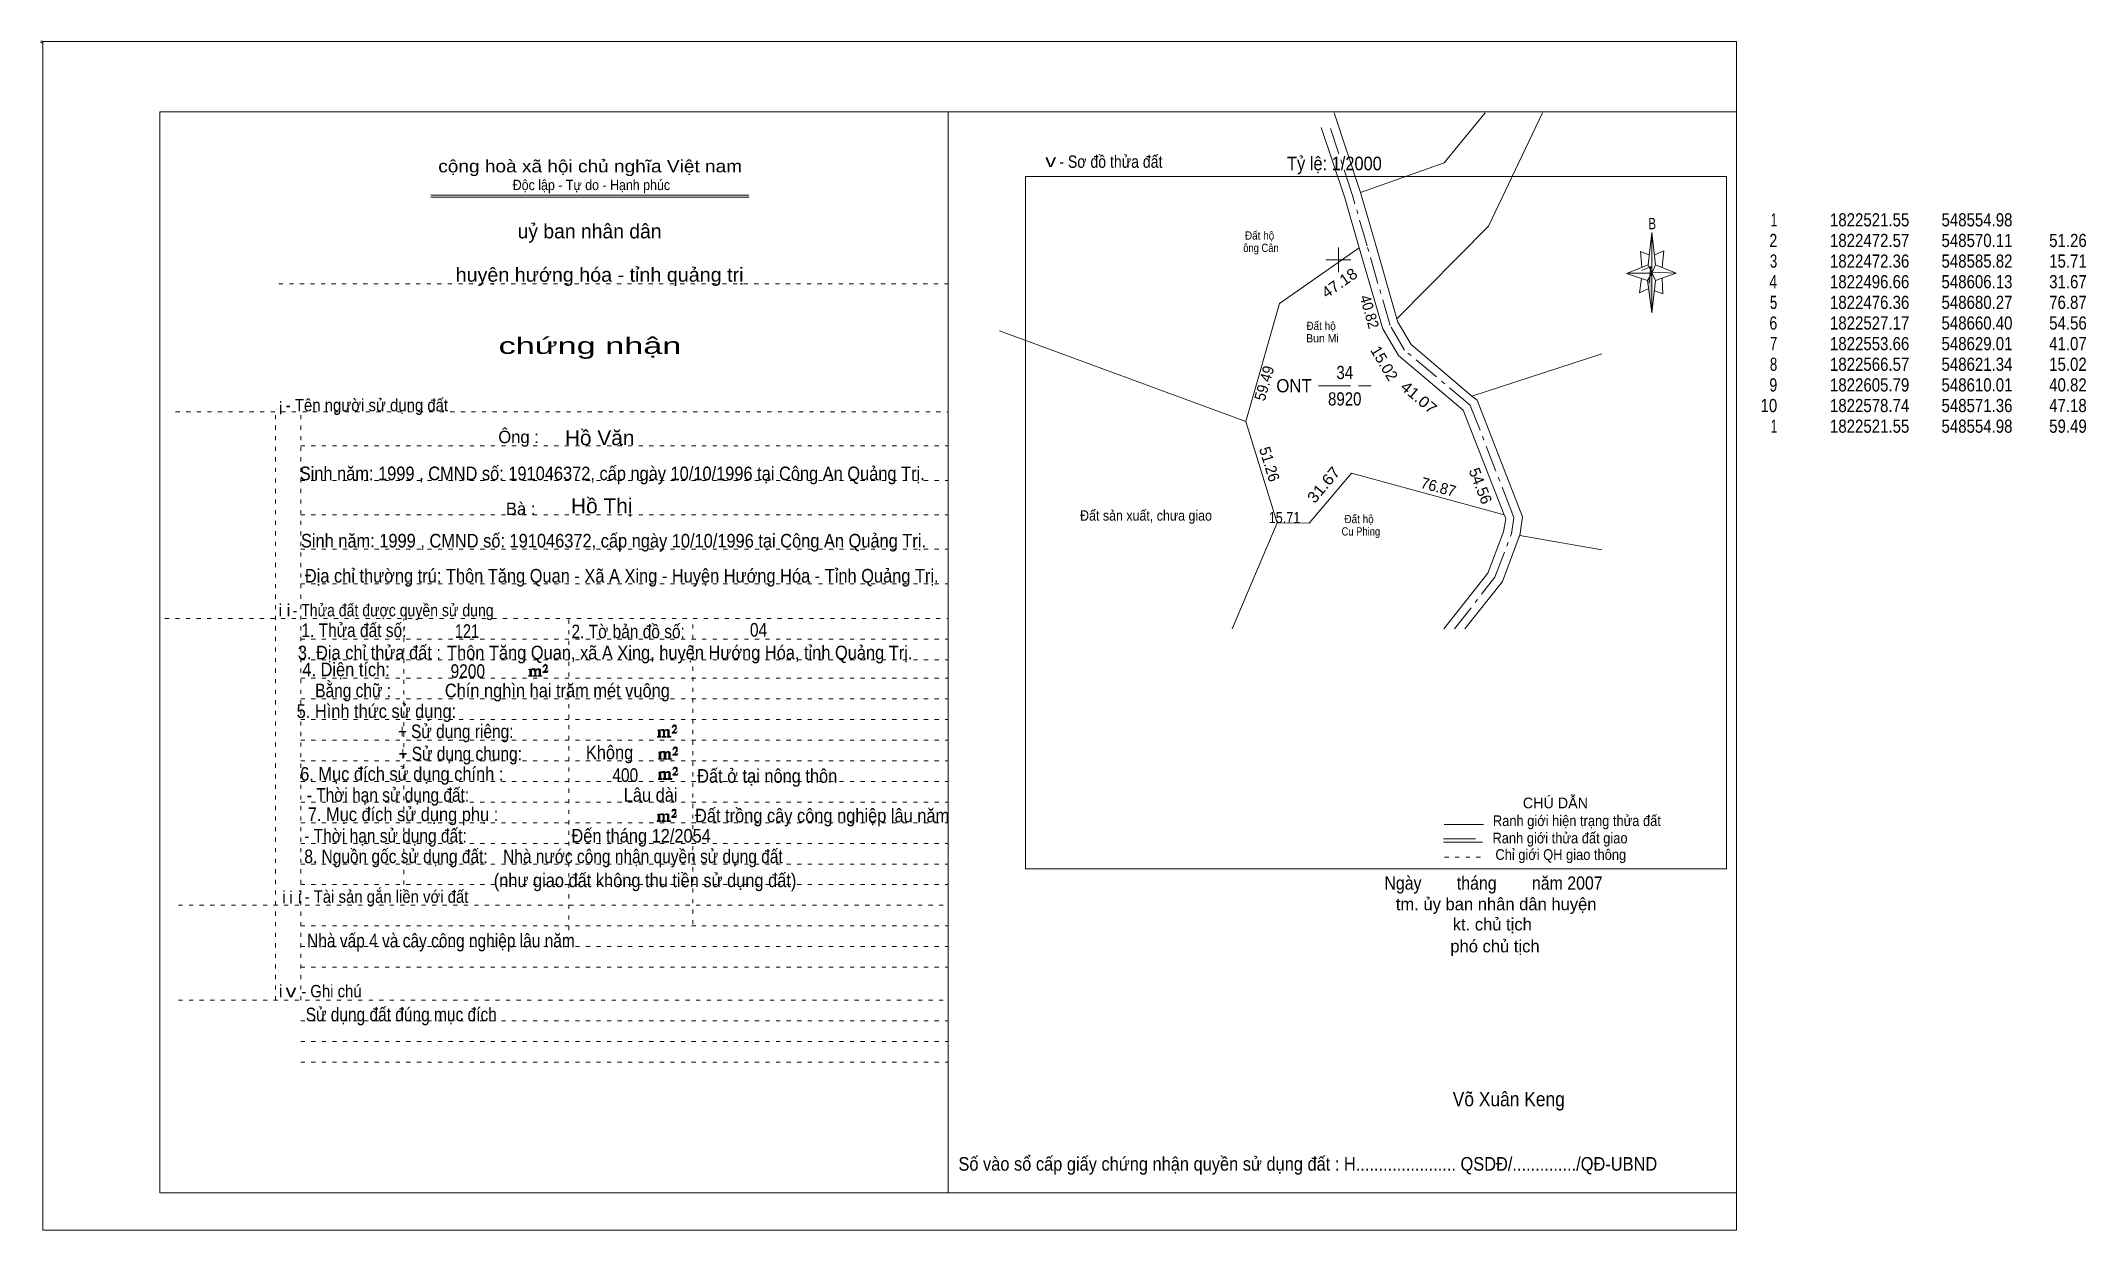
# Model space of a CAD drawing. Header units: centimetres. Extents: x -1.6 to 48, y -3.3 to 25.5.
import ezdxf
from ezdxf.enums import TextEntityAlignment as Align

# ---------------------------------------------------------------- set-up
doc = ezdxf.new("R2010")
doc.units = ezdxf.units.CM
doc.header["$LTSCALE"] = 0.13
for name, pattern in [('DOT_DASHED', [7.7, 5, -1.2, 0.3, -1.2]), ('DOTTED', [1.5, 0.3, -1.2]), ('LONG_DASHED', [7.5, 6, -1.5])]:
    doc.linetypes.add(name, pattern=pattern)
for name, color, linetype, lineweight in [('1', 7, 'DOTTED', 13), ('22', 7, 'Continuous', 13), ('33', 7, 'LONG_DASHED', 13), ('4', 7, 'Continuous', 13), ('5', 7, 'Continuous', 13), ('50', 7, 'Continuous', 13), ('53', 7, 'Continuous', 13)]:
    doc.layers.add(name, color=color, linetype=linetype, lineweight=lineweight)
for name, color, linetype in [('10', 7, 'Continuous'), ('23', 7, 'Continuous'), ('30', 7, 'Continuous')]:
    doc.layers.add(name, color=color, linetype=linetype)

msp = doc.modelspace()

# ---------------------------------------------------------------- hatches: boundary and pattern name
at = {"layer": '5'}
msp.add_hatch(color=256, dxfattribs=at).paths.add_polyline_path([(37.46, 19.87), (37.46, 18.91), (37.36, 19.69)])
at = {"layer": '50'}
for points in [[(10.27, 10.13), (10.27, 10.12), (10.27, 10.11), (10.25, 10.11), (10.24, 10.11), (10.24, 10.1), (10.33, 10.1), (10.33, 10.11), (10.32, 10.11), (10.31, 10.11), (10.31, 10.12), (10.31, 10.13), (10.31, 10.24), (10.31, 10.25), (10.32, 10.26), (10.34, 10.26), (10.35, 10.26), (10.36, 10.26), (10.37, 10.25), (10.39, 10.22), (10.39, 10.13), (10.37, 10.12), (10.37, 10.11), (10.36, 10.11), (10.35, 10.11), (10.35, 10.1), (10.44, 10.1), (10.44, 10.11), (10.43, 10.11), (10.42, 10.11), (10.42, 10.12), (10.42, 10.13), (10.42, 10.24), (10.44, 10.26), (10.45, 10.26), (10.46, 10.26), (10.49, 10.26), (10.49, 10.25), (10.5, 10.24), (10.5, 10.22), (10.5, 10.13), (10.5, 10.12), (10.49, 10.11), (10.49, 10.11), (10.47, 10.11), (10.47, 10.1), (10.56, 10.1), (10.56, 10.11), (10.55, 10.11), (10.54, 10.11), (10.53, 10.12), (10.53, 10.13), (10.53, 10.2), (10.53, 10.25), (10.53, 10.26), (10.52, 10.27), (10.5, 10.28), (10.47, 10.28), (10.46, 10.28), (10.44, 10.27), (10.41, 10.25), (10.41, 10.26), (10.4, 10.28), (10.39, 10.28), (10.37, 10.28), (10.35, 10.28), (10.34, 10.28), (10.32, 10.26), (10.31, 10.26), (10.31, 10.25), (10.31, 10.25), (10.31, 10.26), (10.31, 10.28), (10.24, 10.26), (10.24, 10.26), (10.25, 10.26), (10.27, 10.25), (10.27, 10.24), (10.27, 10.23)], [(10.69, 10.19), (10.72, 10.24), (10.72, 10.24), (10.71, 10.22), (10.69, 10.22), (10.68, 10.22), (10.63, 10.22), (10.66, 10.26), (10.67, 10.27), (10.69, 10.28), (10.69, 10.3), (10.69, 10.32), (10.69, 10.34), (10.69, 10.35), (10.69, 10.37), (10.68, 10.38), (10.67, 10.38), (10.66, 10.39), (10.65, 10.39), (10.63, 10.38), (10.63, 10.38), (10.62, 10.37), (10.61, 10.35), (10.59, 10.33), (10.61, 10.33), (10.61, 10.35), (10.62, 10.35), (10.63, 10.36), (10.65, 10.36), (10.66, 10.36), (10.67, 10.35), (10.68, 10.35), (10.68, 10.32), (10.68, 10.3), (10.66, 10.28), (10.66, 10.26), (10.65, 10.25), (10.59, 10.2), (10.59, 10.19)], [(13.39, 8.66), (13.39, 8.65), (13.39, 8.64), (13.38, 8.64), (13.37, 8.64), (13.37, 8.62), (13.45, 8.62), (13.45, 8.64), (13.44, 8.64), (13.43, 8.64), (13.43, 8.65), (13.43, 8.66), (13.43, 8.77), (13.43, 8.78), (13.44, 8.79), (13.47, 8.79), (13.48, 8.79), (13.49, 8.79), (13.5, 8.78), (13.51, 8.74), (13.51, 8.66), (13.5, 8.65), (13.5, 8.64), (13.49, 8.64), (13.48, 8.64), (13.48, 8.62), (13.57, 8.62), (13.57, 8.64), (13.55, 8.64), (13.54, 8.64), (13.54, 8.65), (13.54, 8.66), (13.54, 8.77), (13.57, 8.79), (13.58, 8.79), (13.59, 8.79), (13.61, 8.79), (13.61, 8.78), (13.62, 8.77), (13.62, 8.74), (13.62, 8.66), (13.62, 8.65), (13.61, 8.64), (13.61, 8.64), (13.6, 8.64), (13.6, 8.62), (13.69, 8.62), (13.69, 8.64), (13.67, 8.64), (13.66, 8.64), (13.65, 8.65), (13.65, 8.66), (13.65, 8.73), (13.65, 8.78), (13.65, 8.79), (13.64, 8.8), (13.62, 8.81), (13.6, 8.81), (13.59, 8.81), (13.57, 8.8), (13.53, 8.78), (13.53, 8.79), (13.52, 8.81), (13.51, 8.81), (13.5, 8.81), (13.48, 8.81), (13.47, 8.81), (13.44, 8.79), (13.43, 8.79), (13.43, 8.78), (13.43, 8.78), (13.43, 8.79), (13.43, 8.81), (13.37, 8.79), (13.37, 8.79), (13.38, 8.79), (13.39, 8.78), (13.39, 8.77), (13.39, 8.76)], [(13.82, 8.72), (13.84, 8.77), (13.84, 8.77), (13.83, 8.74), (13.82, 8.74), (13.81, 8.74), (13.75, 8.74), (13.79, 8.79), (13.8, 8.8), (13.82, 8.81), (13.82, 8.83), (13.82, 8.84), (13.82, 8.87), (13.82, 8.88), (13.82, 8.9), (13.81, 8.91), (13.8, 8.91), (13.79, 8.92), (13.77, 8.92), (13.75, 8.91), (13.75, 8.91), (13.74, 8.9), (13.73, 8.88), (13.72, 8.86), (13.73, 8.86), (13.73, 8.88), (13.74, 8.88), (13.75, 8.89), (13.77, 8.89), (13.79, 8.89), (13.8, 8.88), (13.81, 8.88), (13.81, 8.84), (13.81, 8.83), (13.79, 8.81), (13.79, 8.79), (13.77, 8.78), (13.72, 8.73), (13.72, 8.72)], [(13.41, 8.12), (13.41, 8.11), (13.41, 8.1), (13.4, 8.1), (13.39, 8.1), (13.39, 8.09), (13.48, 8.09), (13.48, 8.1), (13.47, 8.1), (13.45, 8.1), (13.45, 8.11), (13.45, 8.12), (13.45, 8.23), (13.45, 8.24), (13.47, 8.26), (13.49, 8.26), (13.5, 8.26), (13.51, 8.26), (13.52, 8.24), (13.53, 8.21), (13.53, 8.12), (13.52, 8.11), (13.52, 8.1), (13.51, 8.1), (13.5, 8.1), (13.5, 8.09), (13.59, 8.09), (13.59, 8.1), (13.58, 8.1), (13.57, 8.1), (13.57, 8.11), (13.57, 8.12), (13.57, 8.23), (13.59, 8.26), (13.6, 8.26), (13.61, 8.26), (13.63, 8.26), (13.63, 8.24), (13.64, 8.23), (13.64, 8.21), (13.64, 8.12), (13.64, 8.11), (13.63, 8.1), (13.63, 8.1), (13.62, 8.1), (13.62, 8.09), (13.71, 8.09), (13.71, 8.1), (13.7, 8.1), (13.69, 8.1), (13.67, 8.11), (13.67, 8.12), (13.67, 8.2), (13.67, 8.24), (13.67, 8.26), (13.66, 8.27), (13.64, 8.28), (13.62, 8.28), (13.61, 8.28), (13.59, 8.27), (13.55, 8.24), (13.55, 8.26), (13.54, 8.28), (13.53, 8.28), (13.52, 8.28), (13.5, 8.28), (13.49, 8.28), (13.47, 8.26), (13.45, 8.26), (13.45, 8.24), (13.45, 8.24), (13.45, 8.26), (13.45, 8.28), (13.39, 8.26), (13.39, 8.26), (13.4, 8.26), (13.41, 8.24), (13.41, 8.23), (13.41, 8.22)], [(13.84, 8.19), (13.86, 8.23), (13.86, 8.23), (13.85, 8.21), (13.84, 8.21), (13.83, 8.21), (13.77, 8.21), (13.81, 8.26), (13.82, 8.27), (13.84, 8.28), (13.84, 8.3), (13.84, 8.31), (13.84, 8.33), (13.84, 8.34), (13.84, 8.37), (13.83, 8.38), (13.82, 8.38), (13.81, 8.39), (13.8, 8.39), (13.77, 8.38), (13.77, 8.38), (13.76, 8.37), (13.75, 8.34), (13.74, 8.32), (13.75, 8.32), (13.75, 8.34), (13.76, 8.34), (13.77, 8.36), (13.8, 8.36), (13.81, 8.36), (13.82, 8.34), (13.83, 8.34), (13.83, 8.31), (13.83, 8.3), (13.81, 8.28), (13.81, 8.26), (13.8, 8.24), (13.74, 8.2), (13.74, 8.19)], [(13.41, 7.64), (13.41, 7.63), (13.41, 7.62), (13.4, 7.62), (13.39, 7.62), (13.39, 7.6), (13.47, 7.6), (13.47, 7.62), (13.46, 7.62), (13.45, 7.62), (13.45, 7.63), (13.45, 7.64), (13.45, 7.75), (13.45, 7.76), (13.46, 7.77), (13.49, 7.77), (13.5, 7.77), (13.51, 7.77), (13.52, 7.76), (13.53, 7.72), (13.53, 7.64), (13.52, 7.63), (13.52, 7.62), (13.51, 7.62), (13.5, 7.62), (13.5, 7.6), (13.59, 7.6), (13.59, 7.62), (13.57, 7.62), (13.56, 7.62), (13.56, 7.63), (13.56, 7.64), (13.56, 7.75), (13.59, 7.77), (13.6, 7.77), (13.61, 7.77), (13.63, 7.77), (13.63, 7.76), (13.64, 7.75), (13.64, 7.72), (13.64, 7.64), (13.64, 7.63), (13.63, 7.62), (13.63, 7.62), (13.62, 7.62), (13.62, 7.6), (13.71, 7.6), (13.71, 7.62), (13.69, 7.62), (13.68, 7.62), (13.67, 7.63), (13.67, 7.64), (13.67, 7.71), (13.67, 7.76), (13.67, 7.77), (13.66, 7.78), (13.64, 7.79), (13.62, 7.79), (13.61, 7.79), (13.59, 7.78), (13.55, 7.76), (13.55, 7.77), (13.54, 7.79), (13.53, 7.79), (13.52, 7.79), (13.5, 7.79), (13.49, 7.79), (13.46, 7.77), (13.45, 7.77), (13.45, 7.76), (13.45, 7.76), (13.45, 7.77), (13.45, 7.79), (13.39, 7.77), (13.39, 7.77), (13.4, 7.77), (13.41, 7.76), (13.41, 7.75), (13.41, 7.74)], [(13.84, 7.7), (13.86, 7.75), (13.86, 7.75), (13.85, 7.72), (13.84, 7.72), (13.83, 7.72), (13.77, 7.72), (13.81, 7.77), (13.82, 7.78), (13.84, 7.79), (13.84, 7.81), (13.84, 7.82), (13.84, 7.85), (13.84, 7.86), (13.84, 7.88), (13.83, 7.89), (13.82, 7.89), (13.81, 7.9), (13.79, 7.9), (13.77, 7.89), (13.77, 7.89), (13.76, 7.88), (13.75, 7.86), (13.74, 7.84), (13.75, 7.84), (13.75, 7.86), (13.76, 7.86), (13.77, 7.87), (13.79, 7.87), (13.81, 7.87), (13.82, 7.86), (13.83, 7.86), (13.83, 7.82), (13.83, 7.81), (13.81, 7.79), (13.81, 7.77), (13.79, 7.76), (13.74, 7.71), (13.74, 7.7)], [(13.38, 6.62), (13.38, 6.61), (13.38, 6.6), (13.37, 6.6), (13.36, 6.6), (13.36, 6.58), (13.44, 6.58), (13.44, 6.6), (13.43, 6.6), (13.42, 6.6), (13.42, 6.61), (13.42, 6.62), (13.42, 6.73), (13.42, 6.74), (13.43, 6.75), (13.46, 6.75), (13.47, 6.75), (13.48, 6.75), (13.49, 6.74), (13.5, 6.7), (13.5, 6.62), (13.49, 6.61), (13.49, 6.6), (13.48, 6.6), (13.47, 6.6), (13.47, 6.58), (13.56, 6.58), (13.56, 6.6), (13.54, 6.6), (13.53, 6.6), (13.53, 6.61), (13.53, 6.62), (13.53, 6.73), (13.56, 6.75), (13.57, 6.75), (13.58, 6.75), (13.6, 6.75), (13.6, 6.74), (13.61, 6.73), (13.61, 6.7), (13.61, 6.62), (13.61, 6.61), (13.6, 6.6), (13.6, 6.6), (13.59, 6.6), (13.59, 6.58), (13.68, 6.58), (13.68, 6.6), (13.66, 6.6), (13.65, 6.6), (13.64, 6.61), (13.64, 6.62), (13.64, 6.69), (13.64, 6.74), (13.64, 6.75), (13.63, 6.76), (13.61, 6.77), (13.59, 6.77), (13.58, 6.77), (13.56, 6.76), (13.52, 6.74), (13.52, 6.75), (13.51, 6.77), (13.5, 6.77), (13.49, 6.77), (13.47, 6.77), (13.46, 6.77), (13.43, 6.75), (13.42, 6.75), (13.42, 6.74), (13.42, 6.74), (13.42, 6.75), (13.42, 6.77), (13.36, 6.75), (13.36, 6.75), (13.37, 6.75), (13.38, 6.74), (13.38, 6.73), (13.38, 6.72)], [(13.81, 6.68), (13.83, 6.73), (13.83, 6.73), (13.82, 6.7), (13.81, 6.7), (13.8, 6.7), (13.74, 6.7), (13.78, 6.75), (13.79, 6.76), (13.81, 6.77), (13.81, 6.79), (13.81, 6.8), (13.81, 6.83), (13.81, 6.84), (13.81, 6.86), (13.8, 6.87), (13.79, 6.87), (13.78, 6.88), (13.76, 6.88), (13.74, 6.87), (13.74, 6.87), (13.73, 6.86), (13.72, 6.84), (13.71, 6.82), (13.72, 6.82), (13.72, 6.84), (13.73, 6.84), (13.74, 6.85), (13.76, 6.85), (13.78, 6.85), (13.79, 6.84), (13.8, 6.84), (13.8, 6.8), (13.8, 6.79), (13.78, 6.77), (13.78, 6.75), (13.76, 6.74), (13.71, 6.69), (13.71, 6.68)]]:
    msp.add_hatch(color=256, dxfattribs=at).paths.add_polyline_path(points)

# ---------------------------------------------------------------- linework, layer by layer
at = {"layer": '1', "linetype": 'Continuous'}
for p, q in [((1.31, -2.42), (1.31, 23.78)), ((1.31, 23.78), (39.51, 23.78)), ((20.41, -2.42), (20.41, 23.78)), ((39.51, -2.42), (39.51, 23.78)), ((7.87, 21.76), (15.58, 21.76)), ((7.87, 21.71), (15.59, 21.71)), ((37.36, 19.69), (36.85, 19.86)), ((1.31, -2.42), (39.51, -2.42))]:
    msp.add_line(p, q, dxfattribs=at)
at = {"layer": '1'}
for p, q in [((4.19, 19.61), (20.41, 19.61)), ((1.69, 16.51), (20.41, 16.51)), ((4.11, 2.25), (4.11, 16.51)), ((4.72, 2.25), (4.72, 16.51)), ((4.72, 15.68), (20.41, 15.68)), ((4.72, 14.84), (20.41, 14.84)), ((4.72, 14.01), (20.41, 14.01)), ((4.72, 13.18), (20.41, 13.18)), ((4.72, 12.34), (20.41, 12.34)), ((1.43, 11.5), (20.41, 11.5)), ((7.22, 5.05), (7.22, 11.5)), ((11.22, 3.95), (11.22, 11.5)), ((14.22, 4.09), (14.22, 11.5)), ((4.72, 11), (20.41, 11)), ((4.72, 10.5), (20.41, 10.5)), ((4.72, 10.05), (20.41, 10.05)), ((4.72, 9.55), (20.41, 9.55)), ((4.72, 9.05), (20.41, 9.05)), ((4.72, 8.55), (20.41, 8.55)), ((4.72, 8.05), (20.41, 8.05)), ((4.72, 7.55), (20.41, 7.55)), ((4.72, 7.05), (20.41, 7.05)), ((4.72, 6.55), (20.41, 6.55)), ((4.72, 6.05), (20.41, 6.05)), ((4.72, 5.55), (20.41, 5.55)), ((4.72, 5.05), (20.41, 5.05)), ((1.76, 4.55), (20.41, 4.55)), ((4.72, 4.05), (20.41, 4.05)), ((4.72, 3.55), (20.41, 3.55)), ((4.72, 3.05), (20.41, 3.05)), ((1.76, 2.25), (20.41, 2.25)), ((4.72, 1.75), (20.41, 1.75)), ((4.72, 1.25), (20.41, 1.25)), ((4.72, 0.75), (20.41, 0.75))]:
    msp.add_line(p, q, dxfattribs=at)
at = {"layer": '1', "linetype": 'Continuous'}
msp.add_lwpolyline([(-1.53, -3.32), (39.51, -3.32), (39.51, 25.48), (-1.53, 25.48)], close=True, dxfattribs=at)
msp.add_lwpolyline([(37.37, 19.49), (37.16, 19.39), (37.21, 19.74)], dxfattribs=at)
at = {"layer": '22'}
for p, q in [((30.4, 21.82), (29.76, 23.75)), ((21.65, 18.47), (27.62, 16.27)), ((36.25, 17.91), (33.1, 16.89)), ((27.62, 16.27), (28.38, 13.82)), ((28.38, 13.82), (27.29, 11.25)), ((34.26, 13.51), (36.25, 13.16))]:
    msp.add_line(p, q, dxfattribs=at)
for points in [[(30.37, 20.48), (30.02, 21.69), (29.45, 23.4)], [(30.4, 21.82), (32.43, 22.54), (33.42, 23.75)], [(31.28, 18.76), (33.5, 21.01), (34.81, 23.75)], [(31.28, 18.76), (30.74, 20.66), (30.4, 21.82)], [(27.62, 16.27), (28.44, 19.13), (30.37, 20.48)], [(33.88, 14.01), (32.89, 16.55), (31.32, 17.87), (30.94, 18.52), (30.37, 20.48)], [(33.1, 16.89), (31.63, 18.14), (31.31, 18.68), (31.28, 18.76)], [(34.26, 13.51), (34.33, 13.96), (33.23, 16.79), (33.1, 16.89)], [(33.88, 14.01), (30.18, 15.02), (29.16, 13.81), (28.38, 13.82)], [(32.42, 11.25), (33.49, 12.6), (33.87, 13.6), (33.92, 13.92), (33.88, 14.01)], [(32.93, 11.25), (33.84, 12.4), (34.25, 13.49), (34.26, 13.51)]]:
    msp.add_lwpolyline(points, dxfattribs=at)
at = {"layer": '22', "linetype": 'DOT_DASHED'}
for points in [[(30.56, 20.53), (30.21, 21.75), (29.64, 23.47)], [(34.07, 14.08), (33.06, 16.67), (31.47, 18), (31.12, 18.6), (30.56, 20.53)], [(32.68, 11.25), (33.66, 12.5), (34.06, 13.55), (34.12, 13.94), (34.07, 14.08)]]:
    msp.add_lwpolyline(points, dxfattribs=at)
at = {"layer": '33'}
msp.add_line((29.38, 17.14), (30.66, 17.14), dxfattribs=at)
at = {"layer": '4'}
for p, q in [((32.43, 6.51), (33.38, 6.51)), ((32.41, 6.08), (33.36, 6.08))]:
    msp.add_line(p, q, dxfattribs=at)
at = {"layer": '4', "linetype": 'LONG_DASHED'}
msp.add_line((32.41, 6.16), (33.36, 6.16), dxfattribs=at)
at = {"layer": '4', "linetype": 'DOTTED'}
msp.add_line((32.44, 5.72), (33.43, 5.72), dxfattribs=at)
at = {"layer": '4'}
msp.add_lwpolyline([(22.28, 22.21), (39.27, 22.21), (39.27, 5.43), (22.28, 5.43)], close=True, dxfattribs=at)
msp.add_circle((-1.55, 25.47), 0.025, dxfattribs=at)
at = {"layer": '5'}
for p, q in [((37.37, 20.07), (37.46, 20.85)), ((37.55, 20.07), (38.05, 19.87)), ((37.55, 19.69), (37.46, 18.91)), ((37.73, 19.37), (37.52, 19.45)), ((37.71, 19.75), (37.73, 19.37))]:
    msp.add_line(p, q, dxfattribs=at)
for points in [[(37.46, 20.85), (37.55, 20.07), (37.46, 19.87)], [(37.46, 19.87), (36.87, 19.87), (37.37, 20.07), (37.55, 19.69), (38.05, 19.87), (37.46, 19.89)], [(37.46, 19.87), (37.46, 18.91), (37.36, 19.69)]]:
    msp.add_lwpolyline(points, close=True, dxfattribs=at)
for points in [[(37.4, 20.31), (37.19, 20.39), (37.22, 20.01)], [(37.53, 20.31), (37.75, 20.41), (37.71, 20.01)], [(37.46, 19.87), (37.37, 20.07), (36.87, 19.87)], [(37.22, 19.93), (37.44, 20.03), (37.4, 19.63)], [(37.46, 19.87), (37.55, 19.69), (38.05, 19.87)]]:
    msp.add_lwpolyline(points, dxfattribs=at)
at = {"layer": '50'}
for points in [[(10.27, 10.13), (10.27, 10.12), (10.27, 10.11), (10.25, 10.11), (10.24, 10.11), (10.24, 10.1), (10.33, 10.1), (10.33, 10.11), (10.32, 10.11), (10.31, 10.11), (10.31, 10.12), (10.31, 10.13), (10.31, 10.24), (10.31, 10.25), (10.32, 10.26), (10.34, 10.26), (10.35, 10.26), (10.36, 10.26), (10.37, 10.25), (10.39, 10.22), (10.39, 10.13), (10.37, 10.12), (10.37, 10.11), (10.36, 10.11), (10.35, 10.11), (10.35, 10.1), (10.44, 10.1), (10.44, 10.11), (10.43, 10.11), (10.42, 10.11), (10.42, 10.12), (10.42, 10.13), (10.42, 10.24), (10.44, 10.26), (10.45, 10.26), (10.46, 10.26), (10.49, 10.26), (10.49, 10.25), (10.5, 10.24), (10.5, 10.22), (10.5, 10.13), (10.5, 10.12), (10.49, 10.11), (10.49, 10.11), (10.47, 10.11), (10.47, 10.1), (10.56, 10.1), (10.56, 10.11), (10.55, 10.11), (10.54, 10.11), (10.53, 10.12), (10.53, 10.13), (10.53, 10.2), (10.53, 10.25), (10.53, 10.26), (10.52, 10.27), (10.5, 10.28), (10.47, 10.28), (10.46, 10.28), (10.44, 10.27), (10.41, 10.25), (10.41, 10.26), (10.4, 10.28), (10.39, 10.28), (10.37, 10.28), (10.35, 10.28), (10.34, 10.28), (10.32, 10.26), (10.31, 10.26), (10.31, 10.25), (10.31, 10.25), (10.31, 10.26), (10.31, 10.28), (10.24, 10.26), (10.24, 10.26), (10.25, 10.26), (10.27, 10.25), (10.27, 10.24), (10.27, 10.23)], [(10.69, 10.19), (10.72, 10.24), (10.72, 10.24), (10.71, 10.22), (10.69, 10.22), (10.68, 10.22), (10.63, 10.22), (10.66, 10.26), (10.67, 10.27), (10.69, 10.28), (10.69, 10.3), (10.69, 10.32), (10.69, 10.34), (10.69, 10.35), (10.69, 10.37), (10.68, 10.38), (10.67, 10.38), (10.66, 10.39), (10.65, 10.39), (10.63, 10.38), (10.63, 10.38), (10.62, 10.37), (10.61, 10.35), (10.59, 10.33), (10.61, 10.33), (10.61, 10.35), (10.62, 10.35), (10.63, 10.36), (10.65, 10.36), (10.66, 10.36), (10.67, 10.35), (10.68, 10.35), (10.68, 10.32), (10.68, 10.3), (10.66, 10.28), (10.66, 10.26), (10.65, 10.25), (10.59, 10.2), (10.59, 10.19)], [(13.39, 8.66), (13.39, 8.65), (13.39, 8.64), (13.38, 8.64), (13.37, 8.64), (13.37, 8.62), (13.45, 8.62), (13.45, 8.64), (13.44, 8.64), (13.43, 8.64), (13.43, 8.65), (13.43, 8.66), (13.43, 8.77), (13.43, 8.78), (13.44, 8.79), (13.47, 8.79), (13.48, 8.79), (13.49, 8.79), (13.5, 8.78), (13.51, 8.74), (13.51, 8.66), (13.5, 8.65), (13.5, 8.64), (13.49, 8.64), (13.48, 8.64), (13.48, 8.62), (13.57, 8.62), (13.57, 8.64), (13.55, 8.64), (13.54, 8.64), (13.54, 8.65), (13.54, 8.66), (13.54, 8.77), (13.57, 8.79), (13.58, 8.79), (13.59, 8.79), (13.61, 8.79), (13.61, 8.78), (13.62, 8.77), (13.62, 8.74), (13.62, 8.66), (13.62, 8.65), (13.61, 8.64), (13.61, 8.64), (13.6, 8.64), (13.6, 8.62), (13.69, 8.62), (13.69, 8.64), (13.67, 8.64), (13.66, 8.64), (13.65, 8.65), (13.65, 8.66), (13.65, 8.73), (13.65, 8.78), (13.65, 8.79), (13.64, 8.8), (13.62, 8.81), (13.6, 8.81), (13.59, 8.81), (13.57, 8.8), (13.53, 8.78), (13.53, 8.79), (13.52, 8.81), (13.51, 8.81), (13.5, 8.81), (13.48, 8.81), (13.47, 8.81), (13.44, 8.79), (13.43, 8.79), (13.43, 8.78), (13.43, 8.78), (13.43, 8.79), (13.43, 8.81), (13.37, 8.79), (13.37, 8.79), (13.38, 8.79), (13.39, 8.78), (13.39, 8.77), (13.39, 8.76)], [(13.82, 8.72), (13.84, 8.77), (13.84, 8.77), (13.83, 8.74), (13.82, 8.74), (13.81, 8.74), (13.75, 8.74), (13.79, 8.79), (13.8, 8.8), (13.82, 8.81), (13.82, 8.83), (13.82, 8.84), (13.82, 8.87), (13.82, 8.88), (13.82, 8.9), (13.81, 8.91), (13.8, 8.91), (13.79, 8.92), (13.77, 8.92), (13.75, 8.91), (13.75, 8.91), (13.74, 8.9), (13.73, 8.88), (13.72, 8.86), (13.73, 8.86), (13.73, 8.88), (13.74, 8.88), (13.75, 8.89), (13.77, 8.89), (13.79, 8.89), (13.8, 8.88), (13.81, 8.88), (13.81, 8.84), (13.81, 8.83), (13.79, 8.81), (13.79, 8.79), (13.77, 8.78), (13.72, 8.73), (13.72, 8.72)], [(13.41, 8.12), (13.41, 8.11), (13.41, 8.1), (13.4, 8.1), (13.39, 8.1), (13.39, 8.09), (13.48, 8.09), (13.48, 8.1), (13.47, 8.1), (13.45, 8.1), (13.45, 8.11), (13.45, 8.12), (13.45, 8.23), (13.45, 8.24), (13.47, 8.26), (13.49, 8.26), (13.5, 8.26), (13.51, 8.26), (13.52, 8.24), (13.53, 8.21), (13.53, 8.12), (13.52, 8.11), (13.52, 8.1), (13.51, 8.1), (13.5, 8.1), (13.5, 8.09), (13.59, 8.09), (13.59, 8.1), (13.58, 8.1), (13.57, 8.1), (13.57, 8.11), (13.57, 8.12), (13.57, 8.23), (13.59, 8.26), (13.6, 8.26), (13.61, 8.26), (13.63, 8.26), (13.63, 8.24), (13.64, 8.23), (13.64, 8.21), (13.64, 8.12), (13.64, 8.11), (13.63, 8.1), (13.63, 8.1), (13.62, 8.1), (13.62, 8.09), (13.71, 8.09), (13.71, 8.1), (13.7, 8.1), (13.69, 8.1), (13.67, 8.11), (13.67, 8.12), (13.67, 8.2), (13.67, 8.24), (13.67, 8.26), (13.66, 8.27), (13.64, 8.28), (13.62, 8.28), (13.61, 8.28), (13.59, 8.27), (13.55, 8.24), (13.55, 8.26), (13.54, 8.28), (13.53, 8.28), (13.52, 8.28), (13.5, 8.28), (13.49, 8.28), (13.47, 8.26), (13.45, 8.26), (13.45, 8.24), (13.45, 8.24), (13.45, 8.26), (13.45, 8.28), (13.39, 8.26), (13.39, 8.26), (13.4, 8.26), (13.41, 8.24), (13.41, 8.23), (13.41, 8.22)], [(13.84, 8.19), (13.86, 8.23), (13.86, 8.23), (13.85, 8.21), (13.84, 8.21), (13.83, 8.21), (13.77, 8.21), (13.81, 8.26), (13.82, 8.27), (13.84, 8.28), (13.84, 8.3), (13.84, 8.31), (13.84, 8.33), (13.84, 8.34), (13.84, 8.37), (13.83, 8.38), (13.82, 8.38), (13.81, 8.39), (13.8, 8.39), (13.77, 8.38), (13.77, 8.38), (13.76, 8.37), (13.75, 8.34), (13.74, 8.32), (13.75, 8.32), (13.75, 8.34), (13.76, 8.34), (13.77, 8.36), (13.8, 8.36), (13.81, 8.36), (13.82, 8.34), (13.83, 8.34), (13.83, 8.31), (13.83, 8.3), (13.81, 8.28), (13.81, 8.26), (13.8, 8.24), (13.74, 8.2), (13.74, 8.19)], [(13.41, 7.64), (13.41, 7.63), (13.41, 7.62), (13.4, 7.62), (13.39, 7.62), (13.39, 7.6), (13.47, 7.6), (13.47, 7.62), (13.46, 7.62), (13.45, 7.62), (13.45, 7.63), (13.45, 7.64), (13.45, 7.75), (13.45, 7.76), (13.46, 7.77), (13.49, 7.77), (13.5, 7.77), (13.51, 7.77), (13.52, 7.76), (13.53, 7.72), (13.53, 7.64), (13.52, 7.63), (13.52, 7.62), (13.51, 7.62), (13.5, 7.62), (13.5, 7.6), (13.59, 7.6), (13.59, 7.62), (13.57, 7.62), (13.56, 7.62), (13.56, 7.63), (13.56, 7.64), (13.56, 7.75), (13.59, 7.77), (13.6, 7.77), (13.61, 7.77), (13.63, 7.77), (13.63, 7.76), (13.64, 7.75), (13.64, 7.72), (13.64, 7.64), (13.64, 7.63), (13.63, 7.62), (13.63, 7.62), (13.62, 7.62), (13.62, 7.6), (13.71, 7.6), (13.71, 7.62), (13.69, 7.62), (13.68, 7.62), (13.67, 7.63), (13.67, 7.64), (13.67, 7.71), (13.67, 7.76), (13.67, 7.77), (13.66, 7.78), (13.64, 7.79), (13.62, 7.79), (13.61, 7.79), (13.59, 7.78), (13.55, 7.76), (13.55, 7.77), (13.54, 7.79), (13.53, 7.79), (13.52, 7.79), (13.5, 7.79), (13.49, 7.79), (13.46, 7.77), (13.45, 7.77), (13.45, 7.76), (13.45, 7.76), (13.45, 7.77), (13.45, 7.79), (13.39, 7.77), (13.39, 7.77), (13.4, 7.77), (13.41, 7.76), (13.41, 7.75), (13.41, 7.74)], [(13.84, 7.7), (13.86, 7.75), (13.86, 7.75), (13.85, 7.72), (13.84, 7.72), (13.83, 7.72), (13.77, 7.72), (13.81, 7.77), (13.82, 7.78), (13.84, 7.79), (13.84, 7.81), (13.84, 7.82), (13.84, 7.85), (13.84, 7.86), (13.84, 7.88), (13.83, 7.89), (13.82, 7.89), (13.81, 7.9), (13.79, 7.9), (13.77, 7.89), (13.77, 7.89), (13.76, 7.88), (13.75, 7.86), (13.74, 7.84), (13.75, 7.84), (13.75, 7.86), (13.76, 7.86), (13.77, 7.87), (13.79, 7.87), (13.81, 7.87), (13.82, 7.86), (13.83, 7.86), (13.83, 7.82), (13.83, 7.81), (13.81, 7.79), (13.81, 7.77), (13.79, 7.76), (13.74, 7.71), (13.74, 7.7)], [(13.38, 6.62), (13.38, 6.61), (13.38, 6.6), (13.37, 6.6), (13.36, 6.6), (13.36, 6.58), (13.44, 6.58), (13.44, 6.6), (13.43, 6.6), (13.42, 6.6), (13.42, 6.61), (13.42, 6.62), (13.42, 6.73), (13.42, 6.74), (13.43, 6.75), (13.46, 6.75), (13.47, 6.75), (13.48, 6.75), (13.49, 6.74), (13.5, 6.7), (13.5, 6.62), (13.49, 6.61), (13.49, 6.6), (13.48, 6.6), (13.47, 6.6), (13.47, 6.58), (13.56, 6.58), (13.56, 6.6), (13.54, 6.6), (13.53, 6.6), (13.53, 6.61), (13.53, 6.62), (13.53, 6.73), (13.56, 6.75), (13.57, 6.75), (13.58, 6.75), (13.6, 6.75), (13.6, 6.74), (13.61, 6.73), (13.61, 6.7), (13.61, 6.62), (13.61, 6.61), (13.6, 6.6), (13.6, 6.6), (13.59, 6.6), (13.59, 6.58), (13.68, 6.58), (13.68, 6.6), (13.66, 6.6), (13.65, 6.6), (13.64, 6.61), (13.64, 6.62), (13.64, 6.69), (13.64, 6.74), (13.64, 6.75), (13.63, 6.76), (13.61, 6.77), (13.59, 6.77), (13.58, 6.77), (13.56, 6.76), (13.52, 6.74), (13.52, 6.75), (13.51, 6.77), (13.5, 6.77), (13.49, 6.77), (13.47, 6.77), (13.46, 6.77), (13.43, 6.75), (13.42, 6.75), (13.42, 6.74), (13.42, 6.74), (13.42, 6.75), (13.42, 6.77), (13.36, 6.75), (13.36, 6.75), (13.37, 6.75), (13.38, 6.74), (13.38, 6.73), (13.38, 6.72)], [(13.81, 6.68), (13.83, 6.73), (13.83, 6.73), (13.82, 6.7), (13.81, 6.7), (13.8, 6.7), (13.74, 6.7), (13.78, 6.75), (13.79, 6.76), (13.81, 6.77), (13.81, 6.79), (13.81, 6.8), (13.81, 6.83), (13.81, 6.84), (13.81, 6.86), (13.8, 6.87), (13.79, 6.87), (13.78, 6.88), (13.76, 6.88), (13.74, 6.87), (13.74, 6.87), (13.73, 6.86), (13.72, 6.84), (13.71, 6.82), (13.72, 6.82), (13.72, 6.84), (13.73, 6.84), (13.74, 6.85), (13.76, 6.85), (13.78, 6.85), (13.79, 6.84), (13.8, 6.84), (13.8, 6.8), (13.8, 6.79), (13.78, 6.77), (13.78, 6.75), (13.76, 6.74), (13.71, 6.69), (13.71, 6.68)]]:
    msp.add_lwpolyline(points, close=True, dxfattribs=at)
at = {"layer": '53'}
for p, q in [((29.87, 19.89), (29.87, 20.49)), ((29.57, 20.19), (30.17, 20.19))]:
    msp.add_line(p, q, dxfattribs=at)

# ---------------------------------------------------------------- texts
at = {"layer": '1'}
for s, height, width, p in [('cộng hoà xã hội chủ nghĩa Việt nam', 0.3, 1.15, (11.735, 22.31)), ('v', 0.3, 1.3, (22.895, 22.44)), ('- Sơ đồ thửa đất ', 0.3, 0.85, (24.4, 22.42)), ('Độc lập - Tự do - Hạnh phúc', 0.25, 0.9, (11.765, 21.88)), ('chứng nhận', 0.4, 1.55, (11.73, 17.91)), ('- Tên người sử dụng đất', 0.3, 0.9, (6.325, 16.52)), ('- Thửa đất được quyền sử dụng', 0.3, 0.85, (6.96, 11.55)), ('- Tài sản gắn liền với đất ', 0.3, 0.9, (6.85, 4.61)), ('v', 0.3, 1.3, (4.485, 2.32)), ('- Ghi chú', 0.3, 0.9, (5.465, 2.32))]:
    msp.add_text(s, height=height, dxfattribs=dict(at, width=width)).set_placement(p, align=Align.CENTER)
for s, height, p in [('uỷ ban nhân dân', 0.35, (11.72, 20.71)), ('i', 0.3, (4.235, 16.45)), ('i', 0.3, (4.225, 11.55)), ('i', 0.3, (4.425, 11.55)), ('i', 0.3, (4.315, 4.6)), ('i', 0.3, (4.485, 4.59)), ('i', 0.3, (4.695, 4.6)), ('i', 0.3, (4.235, 2.32))]:
    msp.add_text(s, height=height, dxfattribs=at).set_placement(p, align=Align.CENTER)
at = {"layer": '10', "width": 0.9}
msp.add_text('Võ Xuân Keng', height=0.35, dxfattribs=at).set_placement((33.995, -0.32), align=Align.CENTER)
at = {"layer": '22', "width": 0.9}
msp.add_text('Đất sản xuất, chưa giao', height=0.25, dxfattribs=at).set_placement((25.205, 13.87), align=Align.CENTER)
at = {"layer": '23'}
for s, width, p in [('Đất hộ ', 0.9, (27.99, 20.68)), ('ông Cân', 0.85, (27.99, 20.38)), ('Đất hộ ', 0.9, (29.48, 18.49)), ('Bun Mi', 0.95, (29.48, 18.19)), ('Đất hộ ', 0.9, (30.4, 13.81)), ('Cu Phing', 0.85, (30.41, 13.51))]:
    msp.add_text(s, height=0.2, dxfattribs=dict(at, width=width)).set_placement(p, align=Align.CENTER)
at = {"layer": '30'}
for s, width, p in [('1', 0.65, (40.5, 21)), ('1822521.55', 0.85, (43.7, 21)), ('548554.98', 0.85, (46.2, 21)), ('548554.98', 0.85, (46.2, 21)), ('2', 0.8, (40.5, 20.5)), ('1822472.57', 0.85, (43.7, 20.5)), ('548570.11', 0.85, (46.2, 20.5)), ('51.26', 0.85, (48, 20.5)), ('3', 0.75, (40.5, 20)), ('1822472.36', 0.85, (43.7, 20)), ('548585.82', 0.85, (46.2, 20)), ('15.71', 0.85, (48, 20)), ('1822496.66', 0.85, (43.7, 19.5)), ('548606.13', 0.85, (46.2, 19.5)), ('31.67', 0.85, (48, 19.5)), ('4', 0.8, (40.5, 19.5)), ('5', 0.75, (40.5, 19)), ('1822476.36', 0.85, (43.7, 19)), ('548680.27', 0.85, (46.2, 19)), ('76.87', 0.85, (48, 19)), ('6', 0.8, (40.5, 18.5)), ('1822527.17', 0.85, (43.7, 18.5)), ('548660.40', 0.85, (46.2, 18.5)), ('54.56', 0.85, (48, 18.5)), ('7', 0.75, (40.5, 18)), ('1822553.66', 0.85, (43.7, 18)), ('548629.01', 0.85, (46.2, 18)), ('41.07', 0.85, (48, 18)), ('8', 0.75, (40.5, 17.5)), ('1822566.57', 0.85, (43.7, 17.5)), ('548621.34', 0.85, (46.2, 17.5)), ('15.02', 0.85, (48, 17.5)), ('9', 0.8, (40.5, 17)), ('1822605.79', 0.85, (43.7, 17)), ('548610.01', 0.85, (46.2, 17)), ('40.82', 0.85, (48, 17)), ('10', 0.85, (40.5, 16.5)), ('1822578.74', 0.85, (43.7, 16.5)), ('548571.36', 0.85, (46.2, 16.5)), ('47.18', 0.85, (48, 16.5)), ('1', 0.65, (40.5, 16)), ('1822521.55', 0.85, (43.7, 16)), ('548554.98', 0.85, (46.2, 16)), ('59.49', 0.85, (48, 16))]:
    msp.add_text(s, height=0.32, dxfattribs=dict(at, width=width)).set_placement(p, align=Align.RIGHT)
for s, height, rotation, width, p in [('47.18', 0.27, 34.987, 1.05, (29.968, 19.518)), ('40.82', 0.26, 286.113, 0.95, (30.494, 18.896)), ('59.49', 0.27, 74.018, 0.95, (28.198, 17.163)), ('41.07', 0.27, 319.839, 1.1, (31.728, 16.753)), ('51.26', 0.27, 287.166, 0.95, (28.067, 15.2)), ('31.67', 0.27, 50.111, 1.1, (29.61, 14.653)), ('76.87', 0.27, 344.687, 0.95, (32.254, 14.556))]:
    msp.add_text(s, height=height, rotation=rotation, dxfattribs=dict(at, width=width)).set_placement(p, align=Align.CENTER)
for s, rotation, p in [('15.02', 300.715, (30.861, 17.614)), ('54.56', 291.359, (33.183, 14.664))]:
    msp.add_text(s, height=0.27, rotation=rotation, dxfattribs=at).set_placement(p, align=Align.CENTER)
at = {"layer": '30', "width": 0.85}
msp.add_text('15.71', height=0.27, dxfattribs=at).set_placement((28.56, 13.81), align=Align.CENTER)
at = {"layer": '33', "width": 0.85}
for s, p in [('34', (30.02, 17.3)), ('8920', (30.02, 16.66))]:
    msp.add_text(s, height=0.32, dxfattribs=at).set_placement(p, align=Align.CENTER)
at = {"layer": '33', "width": 0.95}
msp.add_text('ONT', height=0.32, dxfattribs=at).set_placement((29.22, 16.98), align=Align.RIGHT)
at = {"layer": '4', "width": 0.9}
for s, height, p in [('Tỷ lệ: 1/2000', 0.33, (29.77, 22.36)), ('Ranh giới hiện trạng thửa đất', 0.2591, (35.645, 6.47)), ('Ranh giới thửa đất giao ', 0.2591, (35.28, 6.05)), ('Chỉ giới QH giao thông', 0.2591, (35.255, 5.65))]:
    msp.add_text(s, height=height, dxfattribs=at).set_placement(p, align=Align.CENTER)
at = {"layer": '4'}
msp.add_text('CHÚ DẪN', height=0.2591, dxfattribs=at).set_placement((35.125, 6.9), align=Align.CENTER)
at = {"layer": '5', "width": 0.75}
msp.add_text('B', height=0.276, dxfattribs=at).set_placement((37.47, 20.93), align=Align.CENTER)
at = {"layer": '50'}
for s, height, width, p in [('  huyện hướng hóa - tỉnh quảng trị', 0.34, 1.05, (11.83, 19.66)), ('Hồ Văn', 0.36, 1.05, (11.965, 15.7)), ('Sinh năm: 1999 , CMND số: 191046372, cấp ngày 10/10/1996 tại Công An Quảng Trị.', 0.33, 0.9, (12.27, 14.85)), ('Hồ Thị', 0.36, 1.05, (12.015, 14.05)), ('Sinh năm: 1999 , CMND số: 191046372, cấp ngày 10/10/1996 tại Công An Quảng Trị.', 0.33, 0.9, (12.3, 13.22)), ('Địa chỉ thường trú: Thôn Tăng Quan - Xã A Xing - Huyện Hướng Hóa - Tỉnh Quảng Trị.', 0.33, 0.9, (12.5, 12.37)), ('1. Thửa đất số:  ', 0.33, 0.85, (6.115, 11.05)), ('121', 0.33, 0.8, (8.75, 11.03)), ('2. Tờ bản đồ số:  ', 0.33, 0.85, (12.76, 11.02)), ('04', 0.33, 0.85, (15.815, 11.06)), ('3. Địa chỉ thửa đất : ', 0.33, 0.9, (6.44, 10.51)), ('4. Diện tích: ', 0.33, 0.9, (5.875, 10.1)), ('Thôn Tăng Quan, xã A Xing, huyện Hướng Hóa, tỉnh Quảng Trị.', 0.33, 0.9, (13.905, 10.51)), ('Bằng chữ :', 0.33, 0.85, (5.99, 9.59)), ('Chín nghìn hai trăm mét vuông', 0.33, 0.9, (10.94, 9.59)), ('9200', 0.33, 0.85, (8.77, 10.06)), ('5. Hình thức sử dụng:', 0.33, 0.9, (6.555, 9.09)), ('+ Sử dụng riêng:', 0.33, 0.85, (8.475, 8.6)), ('Không', 0.33, 0.9, (12.205, 8.09)), ('6. Mục đích sử dụng chính :', 0.33, 0.9, (7.17, 7.57)), ('+ Sử dụng chung:', 0.33, 0.85, (8.585, 8.06)), ('400', 0.33, 0.85, (12.585, 7.54)), ('Đất ở tại nông thôn', 0.33, 0.9, (16.025, 7.52)), ('- Thời hạn sử dụng đất:', 0.33, 0.85, (6.835, 7.06)), ('7. Mục đích sử dụng phụ :', 0.33, 0.9, (7.2, 6.59)), ('Lâu dài', 0.33, 0.9, (13.2, 7.06)), ('Đất trồng cây công nghiệp lâu năm', 0.33, 0.9, (17.355, 6.56)), ('- Thời hạn sử dụng đất:', 0.33, 0.85, (6.775, 6.07)), ('Đến tháng 12/2054', 0.33, 0.9, (12.97, 6.07)), ('8. Nguồn gốc sử dụng đất:', 0.33, 0.85, (7.03, 5.57)), ('Nhà nước công nhận quyền sử dụng đất ', 0.33, 0.85, (13.065, 5.57)), ('(như giao đất không thu tiền sử dụng đất)', 0.33, 0.9, (13.065, 4.99)), ('Ngày        tháng        năm 2007', 0.32, 0.9, (33.625, 4.93)), ('Nhà vấp 4 và cây công nghiệp lâu năm', 0.33, 0.85, (8.12, 3.53)), ('Sử dụng đất đúng mục đích ', 0.33, 0.85, (7.21, 1.74)), ('Số vào sổ cấp giấy chứng nhận quyền sử dụng đất : H...................... QSDĐ/............../QĐ-UBND', 0.33, 0.9, (29.125, -1.88))]:
    msp.add_text(s, height=height, dxfattribs=dict(at, width=width)).set_placement(p, align=Align.CENTER)
for s, p in [('Ông :', (10, 15.75)), ('Bà :', (10.05, 14.01)), ('tm. ủy ban nhân dân huyện ', (33.745, 4.43)), ('kt. chủ tịch', (33.595, 3.94)), ('phó chủ tịch', (33.66, 3.41))]:
    msp.add_text(s, height=0.3, dxfattribs=at).set_placement(p, align=Align.CENTER)

doc.saveas('drawing.dxf')
